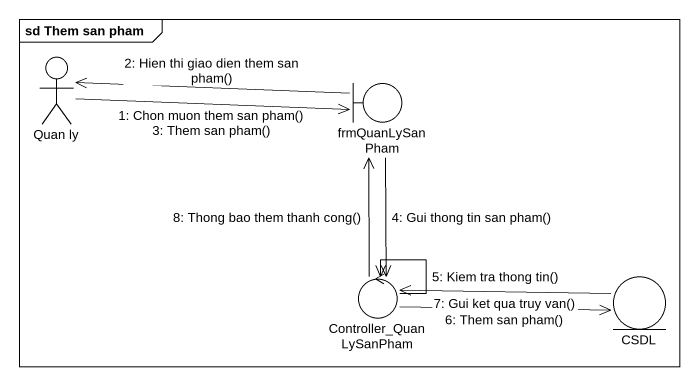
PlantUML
@startuml
mainframe sd Them san pham
actor "Quan ly" as Quan_ly
boundary frmQuanLySanPham
control Controller_QuanLySanPham
entity CSDL
Quan_ly -right-> frmQuanLySanPham : 1: Chon muon them san pham()\n3: Them san pham()
frmQuanLySanPham -left-> Quan_ly : 2: Hien thi giao dien them san pham()
frmQuanLySanPham --> Controller_QuanLySanPham : 4: Gui thong tin san pham()
Controller_QuanLySanPham --> Controller_QuanLySanPham : 5: Kiem tra thong tin()
Controller_QuanLySanPham -right-> CSDL : 6: Them san pham()
CSDL -left-> Controller_QuanLySanPham : 7: Gui ket qua truy van()
Controller_QuanLySanPham -up-> frmQuanLySanPham : 8: Thong bao them thanh cong()
@enduml
